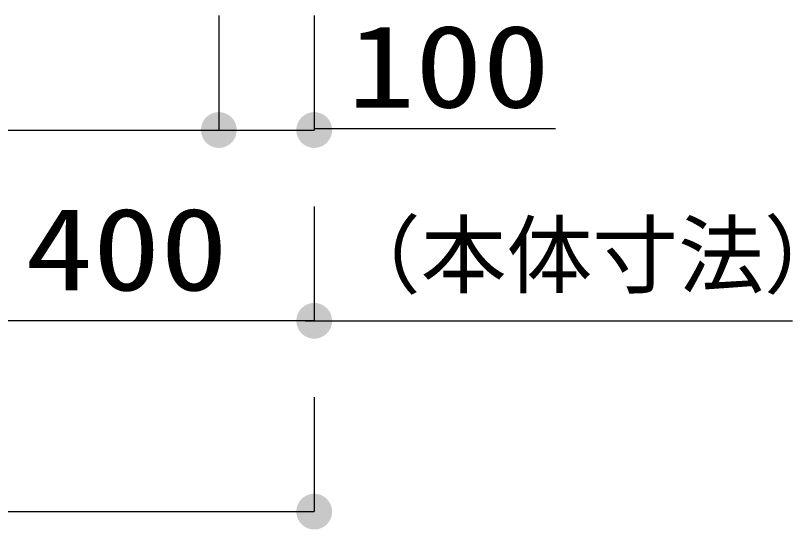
# Model space of a CAD drawing. Units: millimetres, scale not verified. Extents: x -22839 to 8910, y -6308 to 6308.
# Drawn here: x -4347 to -3533, y -386 to 152 of the extents above; entities that cross this region are included whole.
import ezdxf
from ezdxf.enums import TextEntityAlignment as Align

# ---------------------------------------------------------------- set-up
doc = ezdxf.new("R2010")
doc.units = ezdxf.units.MM
doc.header["$LTSCALE"] = 30
doc.layers.add('0-F_00クル-フ-6寸法', color=132, linetype='Continuous', lineweight=25)
doc.styles.add('ＭＳ ゴシック', font='')
doc.styles.get('ＭＳ ゴシック').set_extended_font_data('MS Gothic')

msp = doc.modelspace()

# ---------------------------------------------------------------- linework, layer by layer
at = {"layer": '0-F_00クル-フ-6寸法', "color": 4}
for p, q in [((-4134.01, 152.48), (-4134.01, 32.48)), ((-4134.01, 152.48), (-4134.01, 32.48)), ((-4034.01, 152.48), (-4034.01, 32.48)), ((-4034.01, 33.98), (-3781.08, 33.98)), ((-6143.97, 32.48), (-4134.01, 32.48)), ((-4134.01, 32.48), (-4034.01, 32.48)), ((-4034.01, -47.52), (-4034.01, -167.52)), ((-4034.01, -167.52), (-4433.97, -167.52)), ((-4043.38, -167.52), (-3532.52, -167.52)), ((-4034.01, -247.52), (-4034.01, -367.52)), ((-6243.97, -367.52), (-4034.01, -367.52))]:
    msp.add_line(p, q, dxfattribs=at)
at = {"layer": '0-F_00クル-フ-6寸法'}
for points in [[(-4134.01, 32.48), (-4144.06, 48.31), (-4141.99, 49.45)], [(-4134.01, 32.48), (-4144.06, 48.31), (-4141.99, 49.45)], [(-4134.01, 32.48), (-4141.99, 49.45), (-4139.8, 50.32)], [(-4134.01, 32.48), (-4141.99, 49.45), (-4139.8, 50.32)], [(-4134.01, 32.48), (-4139.8, 50.32), (-4137.52, 50.9)], [(-4134.01, 32.48), (-4139.8, 50.32), (-4137.52, 50.9)], [(-4134.01, 32.48), (-4137.52, 50.9), (-4135.19, 51.2)], [(-4134.01, 32.48), (-4137.52, 50.9), (-4135.19, 51.2)], [(-4134.01, 32.48), (-4135.19, 51.2), (-4132.83, 51.2)], [(-4134.01, 32.48), (-4135.19, 51.2), (-4132.83, 51.2)], [(-4134.01, 32.48), (-4132.83, 51.2), (-4130.5, 50.9)], [(-4134.01, 32.48), (-4132.83, 51.2), (-4130.5, 50.9)], [(-4134.01, 32.48), (-4130.5, 50.9), (-4128.22, 50.32)], [(-4134.01, 32.48), (-4130.5, 50.9), (-4128.22, 50.32)], [(-4134.01, 32.48), (-4128.22, 50.32), (-4126.03, 49.45)], [(-4134.01, 32.48), (-4128.22, 50.32), (-4126.03, 49.45)], [(-4134.01, 32.48), (-4126.03, 49.45), (-4123.96, 48.31)], [(-4134.01, 32.48), (-4126.03, 49.45), (-4123.96, 48.31)], [(-4034.01, 32.48), (-4044.06, 48.31), (-4041.99, 49.45)], [(-4034.01, 32.48), (-4041.99, 49.45), (-4039.8, 50.32)], [(-4034.01, 32.48), (-4039.8, 50.32), (-4037.52, 50.9)], [(-4034.01, 32.48), (-4037.52, 50.9), (-4035.19, 51.2)], [(-4034.01, 32.48), (-4035.19, 51.2), (-4032.83, 51.2)], [(-4034.01, 32.48), (-4032.83, 51.2), (-4030.5, 50.9)], [(-4034.01, 32.48), (-4030.5, 50.9), (-4028.22, 50.32)], [(-4034.01, 32.48), (-4028.22, 50.32), (-4026.03, 49.45)], [(-4034.01, 32.48), (-4026.03, 49.45), (-4023.96, 48.31)], [(-4134.01, 32.48), (-4151.44, 39.39), (-4150.44, 41.52)], [(-4134.01, 32.48), (-4151.44, 39.39), (-4150.44, 41.52)], [(-4134.01, 32.48), (-4150.44, 41.52), (-4149.18, 43.5)], [(-4134.01, 32.48), (-4150.44, 41.52), (-4149.18, 43.5)], [(-4134.01, 32.48), (-4149.18, 43.5), (-4147.68, 45.32)], [(-4134.01, 32.48), (-4149.18, 43.5), (-4147.68, 45.32)], [(-4134.01, 32.48), (-4147.68, 45.32), (-4145.96, 46.93)], [(-4134.01, 32.48), (-4147.68, 45.32), (-4145.96, 46.93)], [(-4134.01, 32.48), (-4145.96, 46.93), (-4144.06, 48.31)], [(-4134.01, 32.48), (-4145.96, 46.93), (-4144.06, 48.31)], [(-4134.01, 32.48), (-4123.96, 48.31), (-4122.06, 46.93)], [(-4134.01, 32.48), (-4123.96, 48.31), (-4122.06, 46.93)], [(-4134.01, 32.48), (-4122.06, 46.93), (-4120.34, 45.32)], [(-4134.01, 32.48), (-4122.06, 46.93), (-4120.34, 45.32)], [(-4134.01, 32.48), (-4120.34, 45.32), (-4118.84, 43.5)], [(-4134.01, 32.48), (-4120.34, 45.32), (-4118.84, 43.5)], [(-4134.01, 32.48), (-4118.84, 43.5), (-4117.58, 41.52)], [(-4134.01, 32.48), (-4118.84, 43.5), (-4117.58, 41.52)], [(-4134.01, 32.48), (-4117.58, 41.52), (-4116.58, 39.39)], [(-4134.01, 32.48), (-4117.58, 41.52), (-4116.58, 39.39)], [(-4034.01, 32.48), (-4051.44, 39.39), (-4050.44, 41.52)], [(-4034.01, 32.48), (-4050.44, 41.52), (-4049.18, 43.5)], [(-4034.01, 32.48), (-4049.18, 43.5), (-4047.68, 45.32)], [(-4034.01, 32.48), (-4047.68, 45.32), (-4045.96, 46.93)], [(-4034.01, 32.48), (-4045.96, 46.93), (-4044.06, 48.31)], [(-4034.01, 32.48), (-4023.96, 48.31), (-4022.06, 46.93)], [(-4034.01, 32.48), (-4022.06, 46.93), (-4020.34, 45.32)], [(-4034.01, 32.48), (-4020.34, 45.32), (-4018.84, 43.5)], [(-4034.01, 32.48), (-4018.84, 43.5), (-4017.58, 41.52)], [(-4034.01, 32.48), (-4017.58, 41.52), (-4016.58, 39.39)], [(-4134.01, 32.48), (-4152.76, 32.48), (-4152.61, 34.83)], [(-4134.01, 32.48), (-4152.76, 32.48), (-4152.61, 34.83)], [(-4134.01, 32.48), (-4152.61, 34.83), (-4152.17, 37.15)], [(-4134.01, 32.48), (-4152.61, 34.83), (-4152.17, 37.15)], [(-4134.01, 32.48), (-4152.17, 37.15), (-4151.44, 39.39)], [(-4134.01, 32.48), (-4152.17, 37.15), (-4151.44, 39.39)], [(-4134.01, 32.48), (-4116.58, 39.39), (-4115.85, 37.15)], [(-4134.01, 32.48), (-4116.58, 39.39), (-4115.85, 37.15)], [(-4134.01, 32.48), (-4115.85, 37.15), (-4115.41, 34.83)], [(-4134.01, 32.48), (-4115.85, 37.15), (-4115.41, 34.83)], [(-4134.01, 32.48), (-4115.41, 34.83), (-4115.26, 32.48)], [(-4134.01, 32.48), (-4115.41, 34.83), (-4115.26, 32.48)], [(-4034.01, 32.48), (-4052.76, 32.48), (-4052.61, 34.83)], [(-4034.01, 32.48), (-4052.61, 34.83), (-4052.17, 37.15)], [(-4034.01, 32.48), (-4052.17, 37.15), (-4051.44, 39.39)], [(-4034.01, 32.48), (-4016.58, 39.39), (-4015.85, 37.15)], [(-4034.01, 32.48), (-4015.85, 37.15), (-4015.41, 34.83)], [(-4034.01, 32.48), (-4015.41, 34.83), (-4015.26, 32.48)], [(-4134.01, 32.48), (-4152.61, 30.13), (-4152.76, 32.48)], [(-4134.01, 32.48), (-4152.61, 30.13), (-4152.76, 32.48)], [(-4134.01, 32.48), (-4152.17, 27.82), (-4152.61, 30.13)], [(-4134.01, 32.48), (-4152.17, 27.82), (-4152.61, 30.13)], [(-4134.01, 32.48), (-4151.44, 25.58), (-4152.17, 27.82)], [(-4134.01, 32.48), (-4151.44, 25.58), (-4152.17, 27.82)], [(-4134.01, 32.48), (-4150.44, 23.45), (-4151.44, 25.58)], [(-4134.01, 32.48), (-4150.44, 23.45), (-4151.44, 25.58)], [(-4134.01, 32.48), (-4149.18, 21.46), (-4150.44, 23.45)], [(-4134.01, 32.48), (-4149.18, 21.46), (-4150.44, 23.45)], [(-4134.01, 32.48), (-4147.68, 19.65), (-4149.18, 21.46)], [(-4134.01, 32.48), (-4147.68, 19.65), (-4149.18, 21.46)], [(-4134.01, 32.48), (-4145.96, 18.04), (-4147.68, 19.65)], [(-4134.01, 32.48), (-4145.96, 18.04), (-4147.68, 19.65)], [(-4134.01, 32.48), (-4144.06, 16.65), (-4145.96, 18.04)], [(-4134.01, 32.48), (-4144.06, 16.65), (-4145.96, 18.04)], [(-4134.01, 32.48), (-4141.99, 15.52), (-4144.06, 16.65)], [(-4134.01, 32.48), (-4141.99, 15.52), (-4144.06, 16.65)], [(-4134.01, 32.48), (-4139.8, 14.65), (-4141.99, 15.52)], [(-4134.01, 32.48), (-4139.8, 14.65), (-4141.99, 15.52)], [(-4134.01, 32.48), (-4137.52, 14.07), (-4139.8, 14.65)], [(-4134.01, 32.48), (-4137.52, 14.07), (-4139.8, 14.65)], [(-4134.01, 32.48), (-4135.19, 13.77), (-4137.52, 14.07)], [(-4134.01, 32.48), (-4135.19, 13.77), (-4137.52, 14.07)], [(-4134.01, 32.48), (-4132.83, 13.77), (-4135.19, 13.77)], [(-4134.01, 32.48), (-4132.83, 13.77), (-4135.19, 13.77)], [(-4134.01, 32.48), (-4130.5, 14.07), (-4132.83, 13.77)], [(-4134.01, 32.48), (-4128.22, 14.65), (-4130.5, 14.07)], [(-4134.01, 32.48), (-4126.03, 15.52), (-4128.22, 14.65)], [(-4134.01, 32.48), (-4123.96, 16.65), (-4126.03, 15.52)], [(-4134.01, 32.48), (-4122.06, 18.04), (-4123.96, 16.65)], [(-4134.01, 32.48), (-4120.34, 19.65), (-4122.06, 18.04)], [(-4134.01, 32.48), (-4118.84, 21.46), (-4120.34, 19.65)], [(-4134.01, 32.48), (-4117.58, 23.45), (-4118.84, 21.46)], [(-4134.01, 32.48), (-4116.58, 25.58), (-4117.58, 23.45)], [(-4134.01, 32.48), (-4115.85, 27.82), (-4116.58, 25.58)], [(-4134.01, 32.48), (-4115.41, 30.13), (-4115.85, 27.82)], [(-4134.01, 32.48), (-4115.26, 32.48), (-4115.41, 30.13)], [(-4134.01, 32.48), (-4130.5, 14.07), (-4132.83, 13.77)], [(-4134.01, 32.48), (-4128.22, 14.65), (-4130.5, 14.07)], [(-4134.01, 32.48), (-4126.03, 15.52), (-4128.22, 14.65)], [(-4134.01, 32.48), (-4123.96, 16.65), (-4126.03, 15.52)], [(-4134.01, 32.48), (-4122.06, 18.04), (-4123.96, 16.65)], [(-4134.01, 32.48), (-4120.34, 19.65), (-4122.06, 18.04)], [(-4134.01, 32.48), (-4118.84, 21.46), (-4120.34, 19.65)], [(-4134.01, 32.48), (-4117.58, 23.45), (-4118.84, 21.46)], [(-4134.01, 32.48), (-4116.58, 25.58), (-4117.58, 23.45)], [(-4134.01, 32.48), (-4115.85, 27.82), (-4116.58, 25.58)], [(-4134.01, 32.48), (-4115.41, 30.13), (-4115.85, 27.82)], [(-4134.01, 32.48), (-4115.26, 32.48), (-4115.41, 30.13)], [(-4034.01, 32.48), (-4052.61, 30.13), (-4052.76, 32.48)], [(-4034.01, 32.48), (-4052.17, 27.82), (-4052.61, 30.13)], [(-4034.01, 32.48), (-4051.44, 25.58), (-4052.17, 27.82)], [(-4034.01, 32.48), (-4050.44, 23.45), (-4051.44, 25.58)], [(-4034.01, 32.48), (-4049.18, 21.46), (-4050.44, 23.45)], [(-4034.01, 32.48), (-4047.68, 19.65), (-4049.18, 21.46)], [(-4034.01, 32.48), (-4045.96, 18.04), (-4047.68, 19.65)], [(-4034.01, 32.48), (-4044.06, 16.65), (-4045.96, 18.04)], [(-4034.01, 32.48), (-4041.99, 15.52), (-4044.06, 16.65)], [(-4034.01, 32.48), (-4039.8, 14.65), (-4041.99, 15.52)], [(-4034.01, 32.48), (-4037.52, 14.07), (-4039.8, 14.65)], [(-4034.01, 32.48), (-4035.19, 13.77), (-4037.52, 14.07)], [(-4034.01, 32.48), (-4032.83, 13.77), (-4035.19, 13.77)], [(-4034.01, 32.48), (-4030.5, 14.07), (-4032.83, 13.77)], [(-4034.01, 32.48), (-4028.22, 14.65), (-4030.5, 14.07)], [(-4034.01, 32.48), (-4026.03, 15.52), (-4028.22, 14.65)], [(-4034.01, 32.48), (-4023.96, 16.65), (-4026.03, 15.52)], [(-4034.01, 32.48), (-4022.06, 18.04), (-4023.96, 16.65)], [(-4034.01, 32.48), (-4020.34, 19.65), (-4022.06, 18.04)], [(-4034.01, 32.48), (-4018.84, 21.46), (-4020.34, 19.65)], [(-4034.01, 32.48), (-4017.58, 23.45), (-4018.84, 21.46)], [(-4034.01, 32.48), (-4016.58, 25.58), (-4017.58, 23.45)], [(-4034.01, 32.48), (-4015.85, 27.82), (-4016.58, 25.58)], [(-4034.01, 32.48), (-4015.41, 30.13), (-4015.85, 27.82)], [(-4034.01, 32.48), (-4015.26, 32.48), (-4015.41, 30.13)], [(-4034.01, -167.52), (-4049.18, -156.5), (-4047.68, -154.68)], [(-4034.01, -167.52), (-4047.68, -154.68), (-4045.96, -153.07)], [(-4034.01, -167.52), (-4045.96, -153.07), (-4044.06, -151.69)], [(-4034.01, -167.52), (-4044.06, -151.69), (-4041.99, -150.55)], [(-4034.01, -167.52), (-4041.99, -150.55), (-4039.8, -149.68)], [(-4034.01, -167.52), (-4039.8, -149.68), (-4037.52, -149.1)], [(-4034.01, -167.52), (-4037.52, -149.1), (-4035.19, -148.8)], [(-4034.01, -167.52), (-4035.19, -148.8), (-4032.83, -148.8)], [(-4034.01, -167.52), (-4032.83, -148.8), (-4030.5, -149.1)], [(-4034.01, -167.52), (-4030.5, -149.1), (-4028.22, -149.68)], [(-4034.01, -167.52), (-4028.22, -149.68), (-4026.03, -150.55)], [(-4034.01, -167.52), (-4026.03, -150.55), (-4023.96, -151.69)], [(-4034.01, -167.52), (-4023.96, -151.69), (-4022.06, -153.07)], [(-4034.01, -167.52), (-4022.06, -153.07), (-4020.34, -154.68)], [(-4034.01, -167.52), (-4020.34, -154.68), (-4018.84, -156.5)], [(-4034.01, -167.52), (-4052.61, -165.17), (-4052.17, -162.85)], [(-4034.01, -167.52), (-4052.17, -162.85), (-4051.44, -160.61)], [(-4034.01, -167.52), (-4051.44, -160.61), (-4050.44, -158.48)], [(-4034.01, -167.52), (-4050.44, -158.48), (-4049.18, -156.5)], [(-4034.01, -167.52), (-4018.84, -156.5), (-4017.58, -158.48)], [(-4034.01, -167.52), (-4017.58, -158.48), (-4016.58, -160.61)], [(-4034.01, -167.52), (-4016.58, -160.61), (-4015.85, -162.85)], [(-4034.01, -167.52), (-4015.85, -162.85), (-4015.41, -165.17)], [(-4034.01, -167.52), (-4052.76, -167.52), (-4052.61, -165.17)], [(-4034.01, -167.52), (-4052.61, -169.87), (-4052.76, -167.52)], [(-4034.01, -167.52), (-4052.17, -172.18), (-4052.61, -169.87)], [(-4034.01, -167.52), (-4051.44, -174.42), (-4052.17, -172.18)], [(-4034.01, -167.52), (-4050.44, -176.55), (-4051.44, -174.42)], [(-4034.01, -167.52), (-4049.18, -178.54), (-4050.44, -176.55)], [(-4034.01, -167.52), (-4047.68, -180.35), (-4049.18, -178.54)], [(-4034.01, -167.52), (-4045.96, -181.96), (-4047.68, -180.35)], [(-4034.01, -167.52), (-4044.06, -183.35), (-4045.96, -181.96)], [(-4034.01, -167.52), (-4041.99, -184.48), (-4044.06, -183.35)], [(-4034.01, -167.52), (-4039.8, -185.35), (-4041.99, -184.48)], [(-4034.01, -167.52), (-4037.52, -185.93), (-4039.8, -185.35)], [(-4034.01, -167.52), (-4035.19, -186.23), (-4037.52, -185.93)], [(-4034.01, -167.52), (-4032.83, -186.23), (-4035.19, -186.23)], [(-4034.01, -167.52), (-4015.41, -165.17), (-4015.26, -167.52)], [(-4034.01, -167.52), (-4030.5, -185.93), (-4032.83, -186.23)], [(-4034.01, -167.52), (-4028.22, -185.35), (-4030.5, -185.93)], [(-4034.01, -167.52), (-4026.03, -184.48), (-4028.22, -185.35)], [(-4034.01, -167.52), (-4023.96, -183.35), (-4026.03, -184.48)], [(-4034.01, -167.52), (-4022.06, -181.96), (-4023.96, -183.35)], [(-4034.01, -167.52), (-4020.34, -180.35), (-4022.06, -181.96)], [(-4034.01, -167.52), (-4018.84, -178.54), (-4020.34, -180.35)], [(-4034.01, -167.52), (-4017.58, -176.55), (-4018.84, -178.54)], [(-4034.01, -167.52), (-4016.58, -174.42), (-4017.58, -176.55)], [(-4034.01, -167.52), (-4015.85, -172.18), (-4016.58, -174.42)], [(-4034.01, -167.52), (-4015.41, -169.87), (-4015.85, -172.18)], [(-4034.01, -167.52), (-4015.26, -167.52), (-4015.41, -169.87)], [(-4034.01, -367.52), (-4041.99, -350.55), (-4039.8, -349.68)], [(-4034.01, -367.52), (-4039.8, -349.68), (-4037.52, -349.1)], [(-4034.01, -367.52), (-4037.52, -349.1), (-4035.19, -348.8)], [(-4034.01, -367.52), (-4035.19, -348.8), (-4032.83, -348.8)], [(-4034.01, -367.52), (-4032.83, -348.8), (-4030.5, -349.1)], [(-4034.01, -367.52), (-4030.5, -349.1), (-4028.22, -349.68)], [(-4034.01, -367.52), (-4028.22, -349.68), (-4026.03, -350.55)], [(-4034.01, -367.52), (-4050.44, -358.48), (-4049.18, -356.5)], [(-4034.01, -367.52), (-4049.18, -356.5), (-4047.68, -354.68)], [(-4034.01, -367.52), (-4047.68, -354.68), (-4045.96, -353.07)], [(-4034.01, -367.52), (-4045.96, -353.07), (-4044.06, -351.69)], [(-4034.01, -367.52), (-4044.06, -351.69), (-4041.99, -350.55)], [(-4034.01, -367.52), (-4026.03, -350.55), (-4023.96, -351.69)], [(-4034.01, -367.52), (-4023.96, -351.69), (-4022.06, -353.07)], [(-4034.01, -367.52), (-4022.06, -353.07), (-4020.34, -354.68)], [(-4034.01, -367.52), (-4020.34, -354.68), (-4018.84, -356.5)], [(-4034.01, -367.52), (-4018.84, -356.5), (-4017.58, -358.48)], [(-4034.01, -367.52), (-4052.76, -367.52), (-4052.61, -365.17)], [(-4034.01, -367.52), (-4052.61, -365.17), (-4052.17, -362.85)], [(-4034.01, -367.52), (-4052.17, -362.85), (-4051.44, -360.61)], [(-4034.01, -367.52), (-4051.44, -360.61), (-4050.44, -358.48)], [(-4034.01, -367.52), (-4017.58, -358.48), (-4016.58, -360.61)], [(-4034.01, -367.52), (-4016.58, -360.61), (-4015.85, -362.85)], [(-4034.01, -367.52), (-4015.85, -362.85), (-4015.41, -365.17)], [(-4034.01, -367.52), (-4015.41, -365.17), (-4015.26, -367.52)], [(-4034.01, -367.52), (-4052.61, -369.87), (-4052.76, -367.52)], [(-4034.01, -367.52), (-4052.17, -372.18), (-4052.61, -369.87)], [(-4034.01, -367.52), (-4051.44, -374.42), (-4052.17, -372.18)], [(-4034.01, -367.52), (-4050.44, -376.55), (-4051.44, -374.42)], [(-4034.01, -367.52), (-4049.18, -378.54), (-4050.44, -376.55)], [(-4034.01, -367.52), (-4047.68, -380.35), (-4049.18, -378.54)], [(-4034.01, -367.52), (-4045.96, -381.96), (-4047.68, -380.35)], [(-4034.01, -367.52), (-4044.06, -383.35), (-4045.96, -381.96)], [(-4034.01, -367.52), (-4041.99, -384.48), (-4044.06, -383.35)], [(-4034.01, -367.52), (-4039.8, -385.35), (-4041.99, -384.48)], [(-4034.01, -367.52), (-4037.52, -385.93), (-4039.8, -385.35)], [(-4034.01, -367.52), (-4035.19, -386.23), (-4037.52, -385.93)], [(-4034.01, -367.52), (-4032.83, -386.23), (-4035.19, -386.23)], [(-4034.01, -367.52), (-4030.5, -385.93), (-4032.83, -386.23)], [(-4034.01, -367.52), (-4028.22, -385.35), (-4030.5, -385.93)], [(-4034.01, -367.52), (-4026.03, -384.48), (-4028.22, -385.35)], [(-4034.01, -367.52), (-4023.96, -383.35), (-4026.03, -384.48)], [(-4034.01, -367.52), (-4022.06, -381.96), (-4023.96, -383.35)], [(-4034.01, -367.52), (-4020.34, -380.35), (-4022.06, -381.96)], [(-4034.01, -367.52), (-4018.84, -378.54), (-4020.34, -380.35)], [(-4034.01, -367.52), (-4017.58, -376.55), (-4018.84, -378.54)], [(-4034.01, -367.52), (-4016.58, -374.42), (-4017.58, -376.55)], [(-4034.01, -367.52), (-4015.85, -372.18), (-4016.58, -374.42)], [(-4034.01, -367.52), (-4015.41, -369.87), (-4015.85, -372.18)], [(-4034.01, -367.52), (-4015.26, -367.52), (-4015.41, -369.87)]]:
    msp.add_solid(points, dxfattribs=at)

# ---------------------------------------------------------------- texts
at = {"layer": '0-F_00クル-フ-6寸法', "color": 3, "style": 'ＭＳ ゴシック', "width": 1.2}
for s, p in [('100', (-3999.01, 29.98)), ('400', (-4336.85, -161.67))]:
    msp.add_text(s, height=86.66, dxfattribs=at).set_placement(p, align=Align.BOTTOM_LEFT)
at = {"layer": '0-F_00クル-フ-6寸法', "color": 4, "style": 'ＭＳ ゴシック'}
msp.add_text('（本体寸法）', height=65.98, dxfattribs=at).set_placement((-4012.33, -151.33), align=Align.BOTTOM_LEFT)

doc.saveas('drawing.dxf')
